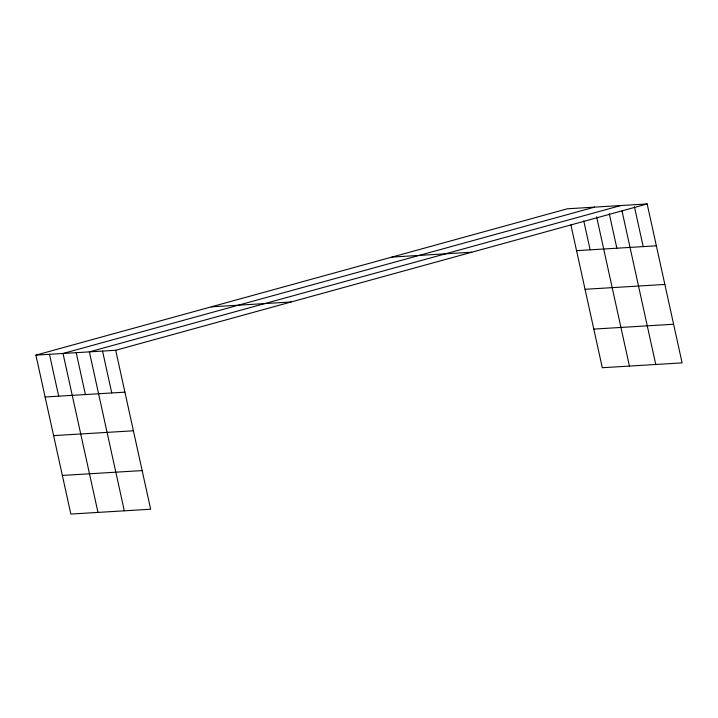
<?xml version="1.0" encoding="UTF-8"?>
<svg xmlns="http://www.w3.org/2000/svg" width="718" height="718" viewBox="0 0 718 718"><rect width="100%" height="100%" fill="white"/><g stroke="black" fill="none" stroke-linecap="round" stroke-linejoin="round"><path stroke-width="1.08" d="M35.9 355.123L115.706 350.276L150.645 509.215L70.849 514.061L35.9 355.123L567.355 208.785L647.151 203.939L682.1 362.877L602.294 367.724L570.891 224.896M594.486 207.134L63.031 353.48L97.98 512.419M620.819 205.536L89.373 351.874L124.313 510.812M115.706 350.276L647.151 203.939M391.974 257.08L471.78 252.224M576.554 250.663L656.36 245.807M211.28 306.837L291.086 301.982M585.053 289.291L664.859 284.445M593.804 329.095L673.61 324.24M45.108 397L124.914 392.154M53.599 435.629L133.404 430.782M62.349 475.433L142.155 470.586M634.461 206.883L643.193 246.615M622.003 210.904L655.767 364.475M609.304 213.856L616.861 248.213M596.613 216.8L629.426 366.072M583.752 220.848L590.124 249.837M102.539 351.075L111.748 392.952M76.198 352.682L85.406 394.55M49.47 354.306L58.67 396.174"/></g></svg>
